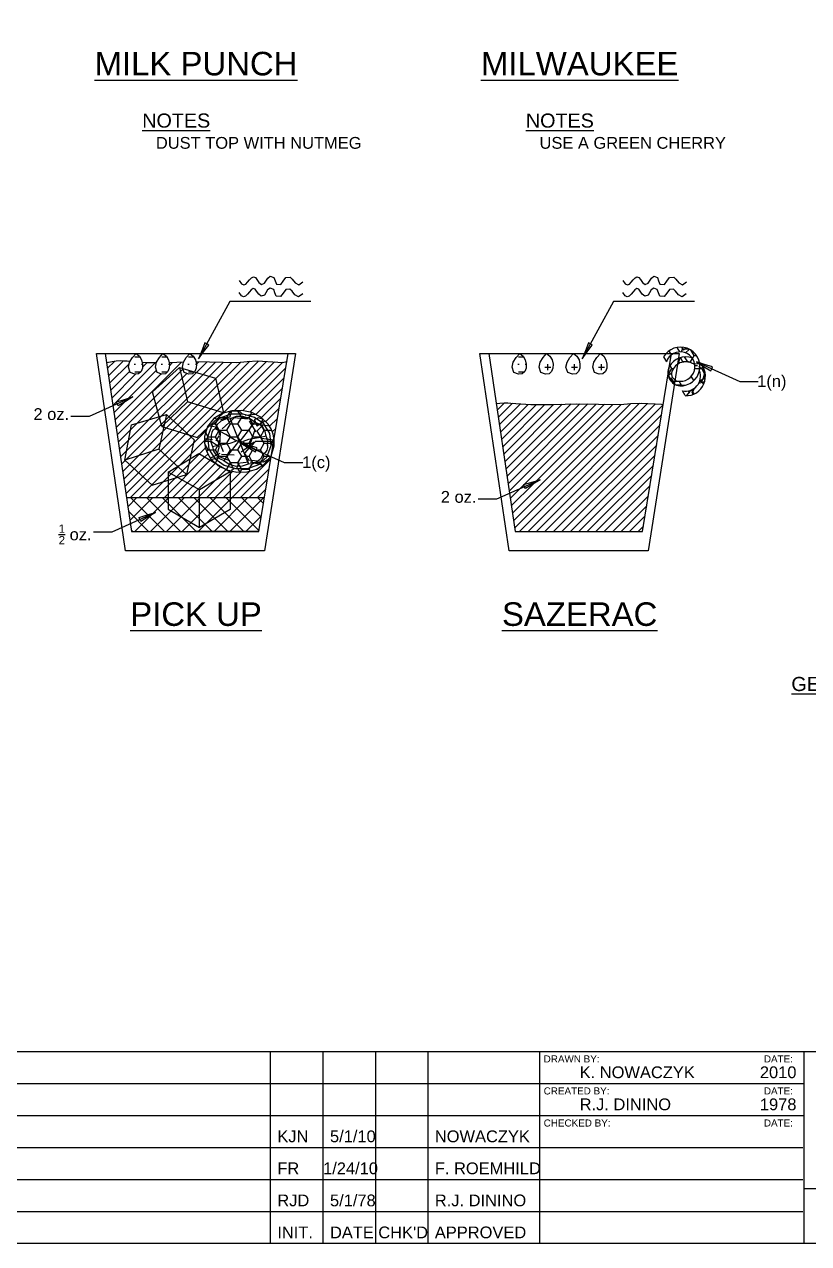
# Model space of a CAD drawing. Header units: metres. Extents: x 0 to 16.5, y 0 to 11.5.
# Drawn here: x 9.84 to 13.17, y 0.01 to 5.19 of the extents above; entities that cross this region are included whole.
import ezdxf

# ---------------------------------------------------------------- set-up
doc = ezdxf.new("R2010")
doc.units = ezdxf.units.M
for name, color, linetype in [('absinthe', 101, 'Continuous'), ('bourbon - whiskey', 35, 'Continuous'), ('fernet', 6, 'Continuous'), ('lemon juice', 51, 'Continuous'), ('peychaud', 10, 'Continuous')]:
    doc.layers.add(name, color=color, linetype=linetype)
doc.styles.get("Standard").update_dxf_attribs({"font": 'arial.ttf'})

# ---------------------------------------------------------------- blocks, each defined once
blk = doc.blocks.new('A$C289B61D0')
for points in [[(0.18923, 0.79742), (0.199, 0.78245), (0.20806, 0.77823), (0.21658, 0.78174), (0.22477, 0.78999), (0.23274, 0.80003), (0.24072, 0.80877), (0.24886, 0.81332), (0.25737, 0.81061), (0.26345, 0.80209), (0.27202, 0.78918), (0.28315, 0.78077), (0.29693, 0.78549), (0.30251, 0.79499), (0.31, 0.80774), (0.32069, 0.81538), (0.33577, 0.80963), (0.34093, 0.79607), (0.34662, 0.78159), (0.36518, 0.77985), (0.37613, 0.79385), (0.38688, 0.80931), (0.40488, 0.81175), (0.41368, 0.80263), (0.42622, 0.78685), (0.44156, 0.77854), (0.45887, 0.792)], [(0.45838, 0.74121), (0.44108, 0.72782), (0.42572, 0.73606), (0.41313, 0.75191), (0.40434, 0.76102), (0.38633, 0.75857), (0.37565, 0.74311), (0.36469, 0.72911), (0.34613, 0.7308), (0.34038, 0.74528), (0.33523, 0.75891), (0.32015, 0.76466), (0.30945, 0.757), (0.30197, 0.74425), (0.29644, 0.73477), (0.28266, 0.73004), (0.27154, 0.73845), (0.26291, 0.75131), (0.25683, 0.75982), (0.24831, 0.76254), (0.24023, 0.75803), (0.23226, 0.74925), (0.22423, 0.73927), (0.21609, 0.73102), (0.20751, 0.72749), (0.19845, 0.73173), (0.18874, 0.7467)], [(0.493, 0.70731), (0.14973, 0.70731), (0.0167, 0.46474)]]:
    blk.add_lwpolyline(points)
blk.add_lwpolyline([(0.04297, 0.53202), (0.02983, 0.49838), (0.0167, 0.46474), (0.03797, 0.49393), (0.0593, 0.52306), (0.05116, 0.52757), (0.04297, 0.53202)], close=True)
blk = doc.blocks.new('A$C3C0D392B')
blk.add_lwpolyline([(0, 0), (-0.18425, -0.0829), (-0.26258, -0.0829)])
blk.add_lwpolyline([(-0.06532, -0.02941), (-0.06912, -0.02084), (-0.03455, -0.01042), (0, 0), (-0.0307, -0.01893), (-0.06147, -0.03788), (-0.06532, -0.02941)], close=True)
blk = doc.blocks.new('A$C7E895C52')
for points in [[(0.2355, 0.00405), (0.2355, 0.00405), (0.2298, 0.04335), (0.216975, 0.07995), (0.198375, 0.112725), (0.1752, 0.140625), (0.121875, 0.178575), (0.059175, 0.1995), (-0.007725, 0.204), (-0.073875, 0.1926), (-0.133875, 0.165825), (-0.18285, 0.124275), (-0.215325, 0.068325), (-0.22635, -0.00135), (-0.22635, -0.00135)], [(0.2151, 0.000975), (0.19605, 0.08055), (0.1479, 0.137175), (0.080475, 0.170925), (0.003375, 0.18195), (-0.073575, 0.170175), (-0.140625, 0.13575), (-0.188175, 0.078675), (-0.20625, -0.0009)], [(0.08655, 0.13995), (0.048525, 0.159075), (0.00465, 0.165375), (-0.03885, 0.158775), (-0.07605, 0.139275)], [(-0.07605, 0.139275), (-0.106575, 0.1317), (-0.1344, 0.11385), (-0.1551, 0.0885), (-0.164475, 0.05865)], [(-0.07605, 0.139275), (-0.0375, 0.071625), (0.001125, 0.00375)], [(0.00915, 0.0027), (0.048, 0.07125), (0.08655, 0.13995)], [(0.1734, 0.06015), (0.1629, 0.08925), (0.1428, 0.114), (0.11625, 0.131925), (0.08655, 0.13995)], [(-0.22635, -0.00135), (-0.22635, -0.00135), (-0.22065, -0.04065), (-0.207825, -0.07725), (-0.189225, -0.110025), (-0.16605, -0.137925), (-0.112725, -0.175875), (-0.050025, -0.1968), (0.016875, -0.2013), (0.083025, -0.1899), (0.143025, -0.163125), (0.192, -0.121575), (0.224475, -0.065625), (0.2355, 0.00405), (0.2355, 0.00405)], [(-0.20595, 0.001725), (-0.1869, -0.07785), (-0.13875, -0.134475), (-0.071325, -0.168225), (0.005775, -0.17925), (0.082725, -0.167475), (0.149775, -0.13305), (0.197325, -0.075975), (0.2154, 0.0036)], [(-0.164475, 0.05865), (-0.177, 0.0477), (-0.18345, 0.0324), (-0.185025, 0.015225), (-0.1827, -0.001575)], [(-0.1824, 0.00105), (-0.18, -0.0306), (-0.16425, -0.05745)], [(-0.02025, 0.003375), (-0.090825, 0.033375), (-0.164475, 0.05865)], [(-0.16425, -0.05745), (-0.12855, -0.0429), (-0.090225, -0.031125), (-0.052725, -0.01845), (-0.019575, -0.000975), (-0.0177, 0.002775)], [(0, 0), (-0.03885, -0.06855), (-0.0774, -0.13725)], [(-0.02025, 0.003375), (0.001125, 0.00375)], [(0, 0), (-0.0177, 0.002775)], [(0, 0), (0.008025, -0.00105)], [(0.00915, 0.0027), (0.001125, 0.00375)], [(0.00915, 0.0027), (0.02685, -0.000075)], [(0.1734, 0.06015), (0.1377, 0.0456), (0.099375, 0.033825), (0.061875, 0.02115), (0.028725, 0.003675), (0.02685, -0.000075)], [(0.19155, 0.00165), (0.18915, 0.0333), (0.1734, 0.06015)], [(0.173625, -0.05595), (0.18615, -0.045), (0.1926, -0.0297), (0.194175, -0.012525), (0.19185, 0.004275)], [(-0.16425, -0.05745), (-0.15375, -0.08655), (-0.13365, -0.1113), (-0.1071, -0.129225), (-0.0774, -0.13725)], [(0.0294, -0.000675), (0.008025, -0.00105)], [(0.0852, -0.136575), (0.04665, -0.068925), (0.008025, -0.00105)], [(0.0294, -0.000675), (0.099975, -0.030675), (0.173625, -0.05595)], [(0.0852, -0.136575), (0.115725, -0.129), (0.14355, -0.11115), (0.16425, -0.0858), (0.173625, -0.05595)], [(-0.0774, -0.13725), (-0.039375, -0.156375), (0.0045, -0.162675), (0.048, -0.156075), (0.0852, -0.136575)]]:
    blk.add_lwpolyline(points)

msp = doc.modelspace()

# ---------------------------------------------------------------- hatches: boundary and pattern name
at = {"layer": 'absinthe'}
h = msp.add_hatch(dxfattribs=at)
h.set_pattern_fill('MUDST', color=256, scale=0.005, style=0)
h.set_pattern_definition([(0, (4.91203, -5.145167), (0.0635, 0.03175), [0.03175, -0.03175, 0, -0.03175, 0, -0.03175])])
h.paths.add_polyline_path([(10.2875, 3.754), (10.2831, 3.7321), (10.2906, 3.7098), (10.3105, 3.7027), (10.3257, 3.7051), (10.3361, 3.7147), (10.3418, 3.7291), (10.3425, 3.7461), (10.3384, 3.7636), (10.3292, 3.7791), (10.315, 3.7904), (10.2996, 3.774)])
h = msp.add_hatch(dxfattribs=at)
h.set_pattern_fill('MUDST', color=256, scale=0.005, style=0)
h.set_pattern_definition([(0, (5.02613, -5.145167), (0.0635, 0.03175), [0.03175, -0.03175, 0, -0.03175, 0, -0.03175])])
h.paths.add_polyline_path([(10.4016, 3.754), (10.3972, 3.7321), (10.4047, 3.7098), (10.4246, 3.7027), (10.4398, 3.7051), (10.4502, 3.7147), (10.4559, 3.7291), (10.4566, 3.7461), (10.4525, 3.7636), (10.4433, 3.7791), (10.4291, 3.7904), (10.4137, 3.774)])
h = msp.add_hatch(dxfattribs=at)
h.set_pattern_fill('MUDST', color=256, scale=0.005, style=0)
h.set_pattern_definition([(0, (5.14023, -5.145167), (0.0635, 0.03175), [0.03175, -0.03175, 0, -0.03175, 0, -0.03175])])
h.paths.add_polyline_path([(10.5157, 3.754), (10.5113, 3.7321), (10.5188, 3.7098), (10.5387, 3.7027), (10.5539, 3.7051), (10.5643, 3.7147), (10.57, 3.7291), (10.5707, 3.7461), (10.5666, 3.7636), (10.5574, 3.7791), (10.5432, 3.7904), (10.5278, 3.774)])
h = msp.add_hatch(dxfattribs=at)
h.set_pattern_fill('MUDST', color=256, scale=0.005, style=0)
h.set_pattern_definition([(0, (6.540936, -5.145167), (0.0635, 0.03175), [0.03175, -0.03175, 0, -0.03175, 0, -0.03175])])
h.paths.add_polyline_path([(11.9164, 3.754), (11.912, 3.7321), (11.9195, 3.7098), (11.9394, 3.7027), (11.9546, 3.7051), (11.965, 3.7147), (11.9707, 3.7291), (11.9714, 3.7461), (11.9673, 3.7636), (11.9581, 3.7791), (11.9439, 3.7904), (11.9285, 3.774)])
at = {"layer": 'bourbon - whiskey'}
h = msp.add_hatch(dxfattribs=at)
h.set_pattern_fill('ANSI31', color=256, scale=0.008, style=0)
h.paths.add_polyline_path([(10.7862, 3.7573), (10.7423, 3.7526), (10.5683, 3.7562), (10.5707, 3.7461), (10.57, 3.7291), (10.5643, 3.7147), (10.5622, 3.7128), (10.6518, 3.6854), (10.6865, 3.538), (10.7209, 3.5478), (10.7644, 3.5489), (10.8068, 3.5398), (10.845, 3.5205), (10.8756, 3.4913), (10.8879, 3.4712), (10.8967, 3.4485), (10.9008, 3.4279), (10.9545, 3.7567), (10.9364, 3.7532), (10.9173, 3.754), (10.83, 3.7589)])
h.paths.add_polyline_path([(10.5622, 3.7128), (10.5539, 3.7051), (10.5387, 3.7027), (10.5188, 3.7098), (10.5127, 3.7279), (10.4992, 3.732), (10.5337, 3.5855), (10.6863, 3.5388), (10.6518, 3.6854)])
h.paths.add_polyline_path([(10.4992, 3.732), (10.3848, 3.6282), (10.4125, 3.5224), (10.4437, 3.5318), (10.461, 3.516), (10.5337, 3.5855)])
h.paths.add_polyline_path([(10.6165, 3.4742), (10.6187, 3.4813), (10.6447, 3.5141), (10.68, 3.5362), (10.6849, 3.5376), (10.6863, 3.5388), (10.5337, 3.5855), (10.461, 3.516), (10.5383, 3.4452), (10.5736, 3.4344)])
h.paths.add_polyline_path([(10.2958, 3.4873), (10.2671, 3.3371), (10.4117, 3.3847), (10.432, 3.4777), (10.4236, 3.4803), (10.4125, 3.5224)], flags=17)
h.paths.add_polyline_path([(10.4125, 3.5224), (10.4236, 3.4803), (10.4348, 3.491), (10.4437, 3.5318)], flags=17)
h.paths.add_polyline_path([(10.461, 3.516), (10.4437, 3.5318), (10.4348, 3.491)], flags=17)
h.paths.add_polyline_path([(10.5383, 3.4452), (10.461, 3.516), (10.4348, 3.491), (10.432, 3.4777)])
h.paths.add_polyline_path([(10.432, 3.4777), (10.4117, 3.3847), (10.4917, 3.3114), (10.544, 3.3437), (10.5614, 3.424), (10.5383, 3.4452)])
h.paths.add_polyline_path([(10.4511, 3.2864), (10.4917, 3.3114), (10.4117, 3.3847), (10.2671, 3.3371), (10.3828, 3.2312), (10.4511, 3.2525)], flags=17)
h.paths.add_polyline_path([(10.4511, 3.2864), (10.4899, 3.2646), (10.5294, 3.2769), (10.4917, 3.3114)])
h.paths.add_polyline_path([(10.4917, 3.3114), (10.5294, 3.2769), (10.544, 3.3437)], flags=17)
h.paths.add_polyline_path([(10.4899, 3.2646), (10.4511, 3.2864), (10.4511, 3.2525)], flags=16)
h.paths.add_polyline_path([(10.4899, 3.2646), (10.4511, 3.2525), (10.4511, 3.1792), (10.5839, 3.1792), (10.5839, 3.2119)])
h.paths.add_polyline_path([(10.4899, 3.2646), (10.5839, 3.2119), (10.714, 3.2877), (10.6998, 3.2961), (10.6617, 3.3153), (10.652, 3.3246), (10.5812, 3.3667), (10.544, 3.3437), (10.5294, 3.2769)])
h.paths.add_polyline_path([(10.5839, 3.2119), (10.5839, 3.1792), (10.714, 3.1792), (10.714, 3.2877)])
h.paths.add_polyline_path([(10.714, 3.1792), (10.8601, 3.1792), (10.8896, 3.3598), (10.888, 3.3545), (10.862, 3.3217), (10.8267, 3.2997), (10.7858, 3.2881), (10.7424, 3.287), (10.6999, 3.2961), (10.714, 3.2877)])
h.paths.add_polyline_path([(10.4511, 3.1792), (10.4511, 3.2525), (10.3828, 3.2312), (10.2671, 3.3371), (10.2958, 3.4873), (10.4125, 3.5224), (10.3848, 3.6282), (10.4992, 3.732), (10.5127, 3.7279), (10.5113, 3.7321), (10.5158, 3.7548), (10.4596, 3.7524), (10.4551, 3.7524), (10.4566, 3.7461), (10.4559, 3.7291), (10.4502, 3.7147), (10.4398, 3.7051), (10.4246, 3.7027), (10.4047, 3.7098), (10.3972, 3.7321), (10.4013, 3.7525), (10.362, 3.7526), (10.3405, 3.7542), (10.3425, 3.7461), (10.3416, 3.7291), (10.3359, 3.7147), (10.3255, 3.7051), (10.3102, 3.7027), (10.2904, 3.7098), (10.283, 3.7321), (10.2875, 3.754), (10.29, 3.7582), (10.2774, 3.7592), (10.264, 3.76), (10.2503, 3.7608), (10.2301, 3.7592), (10.1888, 3.7526), (10.2738, 3.1792)])
h = msp.add_hatch(dxfattribs=at)
h.set_pattern_fill('ANSI31', color=256, scale=0.008, style=0)
h.paths.add_polyline_path([(12.1854, 3.5776), (12.0886, 3.5735), (11.9909, 3.5736), (11.9063, 3.5802), (11.8929, 3.581), (11.8792, 3.5818), (11.859, 3.5802), (11.8436, 3.5778), (11.9001, 3.1962), (11.9647, 3.2252), (11.9609, 3.2337), (11.9955, 3.2442), (12.03, 3.2546), (11.9993, 3.2357), (11.9685, 3.2167), (11.9647, 3.2252), (11.9001, 3.1962), (11.9241, 3.0349), (12.4654, 3.0349), (12.5537, 3.5748), (12.5462, 3.5751), (12.4589, 3.5799), (12.4152, 3.5784), (12.3712, 3.5736)])
h = msp.add_hatch(dxfattribs=at)
h.set_pattern_fill('ANSI31', color=256, scale=0.008, style=0)
h.paths.add_polyline_path([(10.544, 3.3437), (10.5812, 3.3667), (10.652, 3.3246), (10.6311, 3.3446), (10.6188, 3.3646), (10.61, 3.3874), (10.6052, 3.412), (10.6052, 3.4377), (10.6165, 3.4742), (10.5736, 3.4344), (10.5383, 3.4452), (10.5614, 3.424)])
at = {"layer": 'fernet'}
h = msp.add_hatch(dxfattribs=at)
h.set_pattern_fill('NET', color=256, scale=0.015, angle=45, style=0)
h.paths.add_polyline_path([(10.8365, 3.0349), (10.8601, 3.1792), (10.714, 3.1792), (10.714, 3.1281), (10.5839, 3.0523), (10.4511, 3.1295), (10.4511, 3.1792), (10.2738, 3.1792), (10.2951, 3.0349)])
h.paths.add_polyline_path([(10.5839, 3.0523), (10.714, 3.1281), (10.714, 3.1792), (10.5839, 3.1792)], flags=17)
h.paths.add_polyline_path([(10.5839, 3.1792), (10.4511, 3.1792), (10.4511, 3.1295), (10.5839, 3.0523)], flags=17)
at = {"layer": 'lemon juice'}
h = msp.add_hatch(dxfattribs=at)
h.set_pattern_fill('HONEY', color=256, scale=0.01, style=0)
h.set_pattern_definition([(0, (8.160186, -7.298355), (0.047625, 0.0274963), [0.03175, -0.0635]), (120, (8.160186, -7.298355), (-0.047624994, 0.02749631), [0.03175, -0.0635]), (60, (8.160186, -7.298355), (6e-09, 0.05499261), [-0.0635, 0.03175])])
h.paths.add_polyline_path([(12.5647, 3.7901), (12.594, 3.7901), (12.5963, 3.7901, -1.440995), (12.6115, 3.6744, -0.408592), (12.5897, 3.7134, -0.51898), (12.6874, 3.7423, 0.131666), (12.6755, 3.7723, 0.30241), (12.5875, 3.748), (12.5822, 3.7412, 0.024062), (12.578, 3.7345, 0.512754), (12.6233, 3.6533, 1.582324)])
h.paths.add_polyline_path([(12.592, 3.7875), (12.594, 3.7901), (12.5647, 3.7901, 0.052304), (12.5547, 3.7761), (12.5663, 3.7554), (12.567, 3.7563, -0.164857)])
h.paths.add_polyline_path([(12.707, 3.7533, -0.113106), (12.7066, 3.7165, -0.604766), (12.6347, 3.6328), (12.6465, 3.6117, 0.688562)])
h = msp.add_hatch(dxfattribs=at)
h.set_pattern_fill('GRAVEL', color=256, scale=0.01, style=0)
h.set_pattern_definition([(228.0128, (8.343066, -7.044355), (-2.032001727, -2.28600281), [0.034172, -3.38305]), (184.9697, (8.320206, -7.069755), (3.048004931, 0.253998208), [0.0586405, -5.8054]), (132.5104, (8.261786, -7.074835), (2.539998152, -2.79400273), [0.041348, -4.09347]), (267.2737, (8.162726, -7.138335), (0.253998897, 5.079998365), [0.0534005, -5.28664]), (292.8337, (8.160186, -7.191675), (-1.270003606, 3.048001733), [0.0523634, -5.18398]), (357.2737, (8.180506, -7.239935), (-5.079998365, 0.253998897), [0.0534005, -5.28664]), (37.6942, (8.233846, -7.242475), (-3.302002086, -2.539997736), [0.0706194, -6.99131]), (72.2553, (8.289726, -7.199295), (1.7780035565, 5.5880016206), [0.066672, -6.60053]), (121.4296, (8.310046, -7.135795), (-2.032000524, 3.301996116), [0.0535813, -5.30455]), (175.2364, (8.282106, -7.090075), (2.793997805, -0.253997616), [0.0611713, -2.99739]), (222.3974, (8.2211464, -7.084995), (-3.048000092, -2.793996365), [0.0791078, -7.83168]), (138.8141, (8.414186, -7.140875), (-1.777998867, 1.523997656), [0.0270005, -2.67306]), (171.4692, (8.393866, -7.123095), (3.30199496, -0.50800128), [0.0513682, -5.08546]), (225, (8.34307, -7.11547), (-5e-17, -0.2539998), [0.035921, -0.323289]), (203.1986, (8.325286, -7.084995), (1.27000428, 0.50800223), [0.019344, -1.91506]), (291.8014, (8.307506, -7.092615), (-0.25400018, 0.7620005), [0.0273566, -1.34048]), (30.9638, (8.317666, -7.118015), (0.7619992, 0.5080004), [0.044432, -1.43663]), (161.5651, (8.35577, -7.095155), (0.50800023, -0.2539996), [0.0321287, -0.77109]), (16.3895, (8.160186, -7.092615), (2.540001401, 0.761998415), [0.0450088, -4.45588]), (70.3462, (8.203366, -7.079915), (-1.01599717, -2.79399605), [0.03776, -3.73822]), (293.1986, (8.355766, -7.044355), (-0.50800223, 1.27000428), [0.038688, -1.89572]), (343.6105, (8.371006, -7.079915), (-2.540001401, 0.761998415), [0.0450088, -4.45588]), (339.444, (8.160186, -7.250095), (-1.27000158, 0.50799938), [0.0434035, -2.12677]), (294.7751, (8.200826, -7.265335), (-1.26999704, 2.793998703), [0.036367, -3.60036]), (66.8014, (8.358306, -7.298355), (0.50800223, 1.27000428), [0.038688, -1.89572]), (17.354, (8.373546, -7.262795), (-3.302000178, -1.015998468), [0.0425783, -4.21524]), (69.444, (8.233846, -7.298355), (-0.50799938, -1.27000158), [0.021702, -2.14848]), (101.3099, (8.343066, -7.298355), (-0.25399875, 1.01599675), [0.0129515, -1.2822]), (165.9638, (8.340526, -7.285655), (0.76200054, -0.25399956), [0.0523634, -0.994905]), (186.009, (8.289726, -7.272955), (2.539996254, 0.253999407), [0.0485267, -4.80414]), (303.6901, (8.317666, -7.140875), (-0.2540001, 0.5079995), [0.0366324, -0.879178]), (353.1572, (8.337986, -7.171355), (4.318001786, -0.508002275), [0.0639557, -6.3316]), (60.9454, (8.401486, -7.178975), (-1.015997637, -1.77799576), [0.026151, -2.58894]), (90, (8.41419, -7.15611), (-0.254, 0.254), [0.01524, -0.23876]), (120.2564, (8.284646, -7.265335), (1.015997847, -1.777999103), [0.0352867, -3.49339]), (48.0128, (8.266866, -7.234855), (2.032001727, 2.28600281), [0.0683443, -3.34888]), (0, (8.31259, -7.18405), (0.254, 0.254), [0.06604, -0.18796]), (325.3048, (8.378626, -7.184055), (-2.5399956, 1.77800017), [0.040161, -3.97593]), (254.0546, (8.411646, -7.206915), (-0.25400065, -1.01600242), [0.036983, -1.81217]), (207.646, (8.401486, -7.242475), (-4.825998305, -2.540001597), [0.0602145, -5.96125]), (175.4261, (8.348146, -7.270415), (-3.3020007605, 0.253998771), [0.063703, -6.30658]), (175.4261, (8.348146, -7.270415), (-3.3020007605, 0.253998771), [0.063703, -6.30658])])
h.paths.add_polyline_path([(12.5647, 3.7901), (12.594, 3.7901), (12.5963, 3.7901, -1.440995), (12.6115, 3.6744, -0.408592), (12.5897, 3.7134, -0.51898), (12.6874, 3.7423, 0.131666), (12.6755, 3.7723, 0.30241), (12.5875, 3.748), (12.5822, 3.7412, 0.024062), (12.578, 3.7345, 0.512754), (12.6233, 3.6533, 1.582324)])
h.paths.add_polyline_path([(12.592, 3.7875), (12.594, 3.7901), (12.5647, 3.7901, 0.052304), (12.5547, 3.7761), (12.5663, 3.7554), (12.567, 3.7563, -0.164857)])
h.paths.add_polyline_path([(12.707, 3.7533, -0.113106), (12.7066, 3.7165, -0.604766), (12.6347, 3.6328), (12.6465, 3.6117, 0.688562)])
h = msp.add_hatch(dxfattribs=at)
h.set_pattern_fill('GRAVEL', color=256, scale=0.01, style=0)
h.set_pattern_definition([(228.0128, (8.343066, -7.044355), (-2.032001727, -2.28600281), [0.034172, -3.38305]), (184.9697, (8.320206, -7.069755), (3.048004931, 0.253998208), [0.0586405, -5.8054]), (132.5104, (8.261786, -7.074835), (2.539998152, -2.79400273), [0.041348, -4.09347]), (267.2737, (8.162726, -7.138335), (0.253998897, 5.079998365), [0.0534005, -5.28664]), (292.8337, (8.160186, -7.191675), (-1.270003606, 3.048001733), [0.0523634, -5.18398]), (357.2737, (8.180506, -7.239935), (-5.079998365, 0.253998897), [0.0534005, -5.28664]), (37.6942, (8.233846, -7.242475), (-3.302002086, -2.539997736), [0.0706194, -6.99131]), (72.2553, (8.289726, -7.199295), (1.7780035565, 5.5880016206), [0.066672, -6.60053]), (121.4296, (8.310046, -7.135795), (-2.032000524, 3.301996116), [0.0535813, -5.30455]), (175.2364, (8.282106, -7.090075), (2.793997805, -0.253997616), [0.0611713, -2.99739]), (222.3974, (8.2211464, -7.084995), (-3.048000092, -2.793996365), [0.0791078, -7.83168]), (138.8141, (8.414186, -7.140875), (-1.777998867, 1.523997656), [0.0270005, -2.67306]), (171.4692, (8.393866, -7.123095), (3.30199496, -0.50800128), [0.0513682, -5.08546]), (225, (8.34307, -7.11547), (-5e-17, -0.2539998), [0.035921, -0.323289]), (203.1986, (8.325286, -7.084995), (1.27000428, 0.50800223), [0.019344, -1.91506]), (291.8014, (8.307506, -7.092615), (-0.25400018, 0.7620005), [0.0273566, -1.34048]), (30.9638, (8.317666, -7.118015), (0.7619992, 0.5080004), [0.044432, -1.43663]), (161.5651, (8.35577, -7.095155), (0.50800023, -0.2539996), [0.0321287, -0.77109]), (16.3895, (8.160186, -7.092615), (2.540001401, 0.761998415), [0.0450088, -4.45588]), (70.3462, (8.203366, -7.079915), (-1.01599717, -2.79399605), [0.03776, -3.73822]), (293.1986, (8.355766, -7.044355), (-0.50800223, 1.27000428), [0.038688, -1.89572]), (343.6105, (8.371006, -7.079915), (-2.540001401, 0.761998415), [0.0450088, -4.45588]), (339.444, (8.160186, -7.250095), (-1.27000158, 0.50799938), [0.0434035, -2.12677]), (294.7751, (8.200826, -7.265335), (-1.26999704, 2.793998703), [0.036367, -3.60036]), (66.8014, (8.358306, -7.298355), (0.50800223, 1.27000428), [0.038688, -1.89572]), (17.354, (8.373546, -7.262795), (-3.302000178, -1.015998468), [0.0425783, -4.21524]), (69.444, (8.233846, -7.298355), (-0.50799938, -1.27000158), [0.021702, -2.14848]), (101.3099, (8.343066, -7.298355), (-0.25399875, 1.01599675), [0.0129515, -1.2822]), (165.9638, (8.340526, -7.285655), (0.76200054, -0.25399956), [0.0523634, -0.994905]), (186.009, (8.289726, -7.272955), (2.539996254, 0.253999407), [0.0485267, -4.80414]), (303.6901, (8.317666, -7.140875), (-0.2540001, 0.5079995), [0.0366324, -0.879178]), (353.1572, (8.337986, -7.171355), (4.318001786, -0.508002275), [0.0639557, -6.3316]), (60.9454, (8.401486, -7.178975), (-1.015997637, -1.77799576), [0.026151, -2.58894]), (90, (8.41419, -7.15611), (-0.254, 0.254), [0.01524, -0.23876]), (120.2564, (8.284646, -7.265335), (1.015997847, -1.777999103), [0.0352867, -3.49339]), (48.0128, (8.266866, -7.234855), (2.032001727, 2.28600281), [0.0683443, -3.34888]), (0, (8.31259, -7.18405), (0.254, 0.254), [0.06604, -0.18796]), (325.3048, (8.378626, -7.184055), (-2.5399956, 1.77800017), [0.040161, -3.97593]), (254.0546, (8.411646, -7.206915), (-0.25400065, -1.01600242), [0.036983, -1.81217]), (207.646, (8.401486, -7.242475), (-4.825998305, -2.540001597), [0.0602145, -5.96125]), (175.4261, (8.348146, -7.270415), (-3.3020007605, 0.253998771), [0.063703, -6.30658]), (175.4261, (8.348146, -7.270415), (-3.3020007605, 0.253998771), [0.063703, -6.30658])])
h.paths.add_polyline_path([(12.5647, 3.7901), (12.594, 3.7901), (12.5963, 3.7901, -1.440995), (12.6115, 3.6744, -0.408592), (12.5897, 3.7134, -0.51898), (12.6874, 3.7423, 0.131666), (12.6755, 3.7723, 0.30241), (12.5875, 3.748), (12.5822, 3.7412, 0.024062), (12.578, 3.7345, 0.512754), (12.6233, 3.6533, 1.582324)])
h.paths.add_polyline_path([(12.592, 3.7875), (12.594, 3.7901), (12.5647, 3.7901, 0.052304), (12.5547, 3.7761), (12.5663, 3.7554), (12.567, 3.7563, -0.164857)])
h.paths.add_polyline_path([(12.707, 3.7533, -0.113106), (12.7066, 3.7165, -0.604766), (12.6347, 3.6328), (12.6465, 3.6117, 0.688562)])
h = msp.add_hatch(dxfattribs=at)
h.set_pattern_fill('GRAVEL', color=256, scale=0.01, style=0)
h.set_pattern_definition([(228.0128, (0.18288, 0.254), (-2.032001727, -2.28600281), [0.034172, -3.38305]), (184.9697, (0.16002, 0.2286), (3.048004931, 0.253998208), [0.0586405, -5.8054]), (132.5104, (0.1016, 0.22352), (2.539998152, -2.79400273), [0.041348, -4.09347]), (267.2737, (0.00254, 0.16002), (0.253998897, 5.079998365), [0.0534005, -5.28664]), (292.8337, (0, 0.10668), (-1.270003606, 3.048001733), [0.0523634, -5.18398]), (357.2737, (0.02032, 0.05842), (-5.079998365, 0.253998897), [0.0534005, -5.28664]), (37.6942, (0.07366, 0.05588), (-3.302002086, -2.539997736), [0.0706194, -6.99131]), (72.2553, (0.12954, 0.09906), (1.7780035565, 5.588001621), [0.066672, -6.60053]), (121.4296, (0.14986, 0.16256), (-2.032000524, 3.301996116), [0.0535813, -5.30455]), (175.2364, (0.12192, 0.20828), (2.793997805, -0.253997616), [0.0611713, -2.99739]), (222.3974, (0.06096, 0.21336), (-3.048000092, -2.793996365), [0.0791078, -7.83168]), (138.8141, (0.254, 0.15748), (-1.777998867, 1.523997656), [0.0270005, -2.67306]), (171.4692, (0.23368, 0.17526), (3.30199496, -0.50800128), [0.0513682, -5.08546]), (225, (0.18288, 0.18288), (-5e-17, -0.2539998), [0.035921, -0.323289]), (203.1986, (0.1651, 0.21336), (1.27000428, 0.50800223), [0.019344, -1.91506]), (291.8014, (0.14732, 0.20574), (-0.25400018, 0.7620005), [0.0273566, -1.34048]), (30.9638, (0.15748, 0.18034), (0.7619992, 0.5080004), [0.044432, -1.43663]), (161.5651, (0.19558, 0.2032), (0.50800023, -0.2539996), [0.0321287, -0.77109]), (16.3895, (0, 0.20574), (2.540001401, 0.761998415), [0.045009, -4.45588]), (70.3462, (0.04318, 0.21844), (-1.01599717, -2.79399605), [0.03776, -3.73822]), (293.1986, (0.19558, 0.254), (-0.50800223, 1.27000428), [0.038688, -1.89572]), (343.6105, (0.21082, 0.21844), (-2.540001401, 0.761998415), [0.045009, -4.45588]), (339.444, (0, 0.04826), (-1.27000158, 0.50799938), [0.0434035, -2.12677]), (294.7751, (0.04064, 0.03302), (-1.26999704, 2.793998703), [0.036367, -3.60036]), (66.8014, (0.19812, 0), (0.50800223, 1.27000428), [0.038688, -1.89572]), (17.354, (0.21336, 0.03556), (-3.302000178, -1.015998468), [0.0425783, -4.21524]), (69.444, (0.07366, 0), (-0.50799938, -1.27000158), [0.021702, -2.14848]), (101.3099, (0.18288, 0), (-0.25399875, 1.01599675), [0.0129515, -1.2822]), (165.9638, (0.18034, 0.0127), (0.76200054, -0.25399956), [0.0523634, -0.994905]), (186.009, (0.12954, 0.0254), (2.539996254, 0.253999407), [0.0485267, -4.80414]), (303.6901, (0.15748, 0.15748), (-0.2540001, 0.5079995), [0.0366324, -0.879178]), (353.1572, (0.1778, 0.127), (4.318001786, -0.508002275), [0.0639557, -6.3316]), (60.9454, (0.2413, 0.11938), (-1.015997637, -1.77799576), [0.026151, -2.58894]), (90, (0.254, 0.14224), (-0.254, 0.254), [0.01524, -0.23876]), (120.2564, (0.12446, 0.03302), (1.015997847, -1.777999103), [0.0352867, -3.49339]), (48.0128, (0.10668, 0.0635), (2.032001727, 2.28600281), [0.0683443, -3.34888]), (0, (0.1524, 0.1143), (0.254, 0.254), [0.06604, -0.18796]), (325.3048, (0.21844, 0.1143), (-2.5399956, 1.77800017), [0.040161, -3.97593]), (254.0546, (0.25146, 0.09144), (-0.25400065, -1.01600242), [0.036983, -1.81217]), (207.646, (0.2413, 0.05588), (-4.825998305, -2.540001597), [0.0602145, -5.96125]), (175.4261, (0.18796, 0.02794), (-3.3020007605, 0.253998771), [0.063703, -6.30658]), (175.4261, (0.18796, 0.02794), (-3.3020007605, 0.253998771), [0.063703, -6.30658])])
h.paths.add_polyline_path([(10.8068, 3.5398), (10.7644, 3.5489), (10.7209, 3.5478), (10.6849, 3.5376), (10.6165, 3.4742), (10.6052, 3.4377), (10.6052, 3.412), (10.61, 3.3874), (10.6188, 3.3646), (10.6311, 3.3446), (10.652, 3.3246), (10.6998, 3.2961), (10.6999, 3.2961), (10.7424, 3.287), (10.7858, 3.2881), (10.8267, 3.2997), (10.862, 3.3217), (10.887, 3.3532), (10.8731, 3.3595), (10.8696, 3.3504), (10.8339, 3.3183), (10.7877, 3.3025), (10.7373, 3.3021), (10.6889, 3.3164), (10.6489, 3.3443), (10.6233, 3.385), (10.6186, 3.4374), (10.6371, 3.4854), (10.6729, 3.5176), (10.719, 3.5334), (10.7694, 3.5337), (10.8178, 3.5195), (10.8578, 3.4916), (10.8834, 3.4508), (10.8881, 3.3985), (10.8731, 3.3595), (10.887, 3.3532), (10.888, 3.3545), (10.8896, 3.3598), (10.9008, 3.4279), (10.8967, 3.4485), (10.8879, 3.4712), (10.8756, 3.4913), (10.845, 3.5205)])
h.paths.add_polyline_path([(10.6849, 3.5376), (10.68, 3.5362), (10.6447, 3.5141), (10.6187, 3.4813), (10.6165, 3.4742)], flags=17)
h.paths.add_polyline_path([(10.8178, 3.5195), (10.7694, 3.5337), (10.719, 3.5334), (10.6729, 3.5176), (10.6371, 3.4854), (10.6186, 3.4374), (10.6233, 3.385), (10.6489, 3.3443), (10.6889, 3.3164), (10.7373, 3.3021), (10.7877, 3.3025), (10.8339, 3.3183), (10.8696, 3.3504), (10.8731, 3.3595), (10.8577, 3.3664), (10.8563, 3.3655), (10.8475, 3.3472), (10.8319, 3.3329), (10.8124, 3.3241), (10.7922, 3.3221), (10.7665, 3.313), (10.738, 3.3129), (10.7105, 3.321), (10.6879, 3.3368), (10.6696, 3.3447), (10.6543, 3.3586), (10.6437, 3.3764), (10.6397, 3.396), (10.6639, 3.402), (10.6896, 3.406), (10.7148, 3.4106), (10.7377, 3.4187), (10.7392, 3.4209), (10.7503, 3.4175), (10.7553, 3.4161), (10.7691, 3.4143), (10.7908, 3.4011), (10.7943, 3.4), (10.8289, 3.3896), (10.8253, 3.3814), (10.832, 3.378), (10.8731, 3.3595), (10.8881, 3.3985), (10.8834, 3.4508), (10.8578, 3.4916)], flags=17)
h.paths.add_polyline_path([(10.6943, 3.5118), (10.7146, 3.5138), (10.7402, 3.5228), (10.7687, 3.523), (10.7962, 3.5149), (10.8188, 3.4991), (10.8371, 3.4912), (10.8524, 3.4772), (10.863, 3.4595), (10.867, 3.4399), (10.8428, 3.4339), (10.8171, 3.4299), (10.7919, 3.4253), (10.769, 3.4172), (10.7675, 3.4149), (10.7564, 3.4184), (10.7514, 3.4198), (10.7376, 3.4215), (10.6952, 3.4473), (10.6504, 3.4704), (10.6592, 3.4886), (10.6748, 3.5029)], flags=16)
h.paths.add_polyline_path([(10.7146, 3.5138), (10.6943, 3.5118), (10.6748, 3.5029), (10.6592, 3.4886), (10.6504, 3.4704), (10.6952, 3.4473), (10.7376, 3.4215), (10.7514, 3.4198), (10.7329, 3.4669)], flags=0)
h.paths.add_polyline_path([(10.8188, 3.4991), (10.7962, 3.5149), (10.7687, 3.523), (10.7402, 3.5228), (10.7146, 3.5138), (10.7329, 3.4669), (10.7514, 3.4198), (10.7564, 3.4184), (10.7877, 3.4587)], flags=0)
h.paths.add_polyline_path([(10.863, 3.4595), (10.8524, 3.4772), (10.8371, 3.4912), (10.8188, 3.4991), (10.7877, 3.4587), (10.7564, 3.4184), (10.7675, 3.4149), (10.769, 3.4172), (10.7919, 3.4253), (10.8171, 3.4299), (10.8428, 3.4339), (10.867, 3.4399)], flags=16)
h.paths.add_polyline_path([(10.8563, 3.3655), (10.832, 3.378), (10.8251, 3.3811), (10.8213, 3.3726), (10.7905, 3.3915), (10.7598, 3.4105), (10.7908, 3.4011), (10.7691, 3.4143), (10.7553, 3.4161), (10.7738, 3.369), (10.7922, 3.3221), (10.8124, 3.3241), (10.8319, 3.3329), (10.8475, 3.3472)], flags=16)
h.paths.add_polyline_path([(10.7738, 3.369), (10.7553, 3.4161), (10.7503, 3.4175), (10.719, 3.3772), (10.6879, 3.3368), (10.7105, 3.321), (10.738, 3.3129), (10.7665, 3.313), (10.7922, 3.3221)], flags=16)
h.paths.add_polyline_path([(10.7503, 3.4175), (10.7392, 3.4209), (10.7377, 3.4187), (10.7148, 3.4106), (10.6896, 3.406), (10.6639, 3.402), (10.6397, 3.396), (10.6437, 3.3764), (10.6543, 3.3586), (10.6696, 3.3447), (10.6879, 3.3368), (10.719, 3.3772)], flags=16)
h = msp.add_hatch(dxfattribs=at)
h.set_pattern_fill('HONEY', color=256, scale=0.01, style=0)
h.paths.add_polyline_path([(10.719, 3.5334), (10.7694, 3.5337), (10.8178, 3.5195), (10.8578, 3.4916), (10.8834, 3.4508), (10.8881, 3.3985), (10.8731, 3.3595), (10.887, 3.3532), (10.888, 3.3545), (10.8896, 3.3598), (10.9008, 3.4279), (10.8967, 3.4485), (10.8879, 3.4712), (10.8756, 3.4913), (10.845, 3.5205), (10.8068, 3.5398), (10.7644, 3.5489), (10.7209, 3.5478), (10.6849, 3.5376), (10.6165, 3.4742), (10.6052, 3.4377), (10.6052, 3.412), (10.61, 3.3874), (10.6188, 3.3646), (10.6311, 3.3446), (10.652, 3.3246), (10.6998, 3.2961), (10.6999, 3.2961), (10.7424, 3.287), (10.7858, 3.2881), (10.8267, 3.2997), (10.862, 3.3217), (10.887, 3.3532), (10.8731, 3.3595), (10.8696, 3.3504), (10.8339, 3.3183), (10.7877, 3.3025), (10.7373, 3.3021), (10.6889, 3.3164), (10.6489, 3.3443), (10.6233, 3.385), (10.6186, 3.4374), (10.6371, 3.4854), (10.6729, 3.5176)])
h.paths.add_polyline_path([(10.7694, 3.5337), (10.719, 3.5334), (10.6729, 3.5176), (10.6371, 3.4854), (10.6186, 3.4374), (10.6233, 3.385), (10.6489, 3.3443), (10.6889, 3.3164), (10.7373, 3.3021), (10.7877, 3.3025), (10.8339, 3.3183), (10.8696, 3.3504), (10.8731, 3.3595), (10.8577, 3.3664), (10.8563, 3.3655), (10.8475, 3.3472), (10.8319, 3.3329), (10.8124, 3.3241), (10.7922, 3.3221), (10.7665, 3.313), (10.738, 3.3129), (10.7105, 3.321), (10.6879, 3.3368), (10.6696, 3.3447), (10.6543, 3.3586), (10.6437, 3.3764), (10.6397, 3.396), (10.6639, 3.402), (10.6896, 3.406), (10.7148, 3.4106), (10.7377, 3.4187), (10.7392, 3.4209), (10.7503, 3.4175), (10.7553, 3.4161), (10.7691, 3.4143), (10.7908, 3.4011), (10.7943, 3.4), (10.8289, 3.3896), (10.8253, 3.3814), (10.832, 3.378), (10.8731, 3.3595), (10.8881, 3.3985), (10.8834, 3.4508), (10.8578, 3.4916), (10.8178, 3.5195)], flags=17)
h.paths.add_polyline_path([(10.7402, 3.5228), (10.7687, 3.523), (10.7962, 3.5149), (10.8188, 3.4991), (10.8371, 3.4912), (10.8524, 3.4772), (10.863, 3.4595), (10.867, 3.4399), (10.8428, 3.4339), (10.8171, 3.4299), (10.7919, 3.4253), (10.769, 3.4172), (10.7675, 3.4149), (10.7564, 3.4184), (10.7514, 3.4198), (10.7376, 3.4215), (10.6952, 3.4473), (10.6504, 3.4704), (10.6592, 3.4886), (10.6748, 3.5029), (10.6943, 3.5118), (10.7146, 3.5138)], flags=16)
h.paths.add_polyline_path([(10.7146, 3.5138), (10.6943, 3.5118), (10.6748, 3.5029), (10.6592, 3.4886), (10.6504, 3.4704), (10.6952, 3.4473), (10.7376, 3.4215), (10.7514, 3.4198), (10.7329, 3.4669)], flags=0)
h.paths.add_polyline_path([(10.8188, 3.4991), (10.7962, 3.5149), (10.7687, 3.523), (10.7402, 3.5228), (10.7146, 3.5138), (10.7329, 3.4669), (10.7514, 3.4198), (10.7564, 3.4184), (10.7877, 3.4587)], flags=0)
h.paths.add_polyline_path([(10.863, 3.4595), (10.8524, 3.4772), (10.8371, 3.4912), (10.8188, 3.4991), (10.7877, 3.4587), (10.7564, 3.4184), (10.7675, 3.4149), (10.769, 3.4172), (10.7919, 3.4253), (10.8171, 3.4299), (10.8428, 3.4339), (10.867, 3.4399)], flags=16)
h.paths.add_polyline_path([(10.8563, 3.3655), (10.832, 3.378), (10.8251, 3.3811), (10.8213, 3.3726), (10.7905, 3.3915), (10.7598, 3.4105), (10.7908, 3.4011), (10.7691, 3.4143), (10.7553, 3.4161), (10.7738, 3.369), (10.7922, 3.3221), (10.8124, 3.3241), (10.8319, 3.3329), (10.8475, 3.3472)], flags=16)
h.paths.add_polyline_path([(10.7738, 3.369), (10.7553, 3.4161), (10.7503, 3.4175), (10.719, 3.3772), (10.6879, 3.3368), (10.7105, 3.321), (10.738, 3.3129), (10.7665, 3.313), (10.7922, 3.3221)], flags=16)
h.paths.add_polyline_path([(10.719, 3.3772), (10.7503, 3.4175), (10.7392, 3.4209), (10.7377, 3.4187), (10.7148, 3.4106), (10.6896, 3.406), (10.6639, 3.402), (10.6397, 3.396), (10.6437, 3.3764), (10.6543, 3.3586), (10.6696, 3.3447), (10.6879, 3.3368)], flags=16)
at = {"layer": 'peychaud'}
h = msp.add_hatch(dxfattribs=at)
h.set_pattern_fill('CROSS', color=256, scale=0.008, style=0)
h.set_pattern_definition([(0, (11.44049, -7.341755), (0.0508, 0.0508), [0.0254, -0.0762]), (90, (11.45319, -7.354455), (-0.0508, 0.0508), [0.0254, -0.0762])])
h.paths.add_polyline_path([(12.0852, 3.7396), (12.0855, 3.7461), (12.0854, 3.7467), (12.029, 3.7467), (12.0261, 3.7321), (12.0336, 3.7098), (12.0535, 3.7027), (12.0635, 3.7043), (12.0647, 3.7106), (12.0768, 3.7306)])
h.paths.add_polyline_path([(12.0848, 3.7291), (12.0852, 3.7396), (12.0768, 3.7306), (12.0647, 3.7106), (12.0635, 3.7043), (12.0687, 3.7051), (12.0791, 3.7147)], flags=17)
h.paths.add_polyline_path([(12.0722, 3.7791), (12.058, 3.7904), (12.0426, 3.774), (12.0305, 3.754), (12.029, 3.7467), (12.0854, 3.7467), (12.0814, 3.7636)])
h = msp.add_hatch(dxfattribs=at)
h.set_pattern_fill('CROSS', color=256, scale=0.008, style=0)
h.set_pattern_definition([(0, (11.55459, -7.341755), (0.0508, 0.0508), [0.0254, -0.0762]), (90, (11.56729, -7.354455), (-0.0508, 0.0508), [0.0254, -0.0762])])
h.paths.add_polyline_path([(12.1993, 3.7396), (12.1996, 3.7461), (12.1995, 3.7467), (12.1431, 3.7467), (12.1402, 3.7321), (12.1477, 3.7098), (12.1676, 3.7027), (12.1776, 3.7043), (12.1788, 3.7106), (12.1909, 3.7306)])
h.paths.add_polyline_path([(12.1989, 3.7291), (12.1993, 3.7396), (12.1909, 3.7306), (12.1788, 3.7106), (12.1776, 3.7043), (12.1828, 3.7051), (12.1932, 3.7147)], flags=17)
h.paths.add_polyline_path([(12.1863, 3.7791), (12.1721, 3.7904), (12.1567, 3.774), (12.1446, 3.754), (12.1431, 3.7467), (12.1995, 3.7467), (12.1955, 3.7636)])
h = msp.add_hatch(dxfattribs=at)
h.set_pattern_fill('CROSS', color=256, scale=0.008, style=0)
h.set_pattern_definition([(0, (11.66869, -7.341755), (0.0508, 0.0508), [0.0254, -0.0762]), (90, (11.68139, -7.354455), (-0.0508, 0.0508), [0.0254, -0.0762])])
h.paths.add_polyline_path([(12.3134, 3.7396), (12.3137, 3.7461), (12.3136, 3.7467), (12.2572, 3.7467), (12.2543, 3.7321), (12.2618, 3.7098), (12.2817, 3.7027), (12.2917, 3.7043), (12.2929, 3.7106), (12.305, 3.7306)])
h.paths.add_polyline_path([(12.313, 3.7291), (12.3134, 3.7396), (12.305, 3.7306), (12.2929, 3.7106), (12.2917, 3.7043), (12.2969, 3.7051), (12.3073, 3.7147)], flags=17)
h.paths.add_polyline_path([(12.3004, 3.7791), (12.2862, 3.7904), (12.2708, 3.774), (12.2587, 3.754), (12.2572, 3.7467), (12.3136, 3.7467), (12.3096, 3.7636)])

# ---------------------------------------------------------------- linework, layer by layer
for p, q in [((12.5547, 3.7761), (12.5665, 3.755)), ((12.6465, 3.6117), (12.6347, 3.6328)), ((10.2738, 3.1792), (10.8601, 3.1792)), ((10.8365, 3.0349), (10.5658, 3.0349))]:
    msp.add_line(p, q)
for points in [[(0.0104, 11.5461), (16.5118, 11.5461), (16.5118, 0.0104), (0.0104, 0.0104), (0.0104, 11.5461)], [(10.96, 3.7901), (10.9913, 3.7901), (10.86, 2.9525), (10.2695, 2.9525), (10.1461, 3.7901), (10.1832, 3.7901), (10.96, 3.7901)], [(12.5889, 3.7901), (12.6202, 3.7901), (12.4889, 2.9525), (11.8984, 2.9525), (11.775, 3.7901), (11.8121, 3.7901), (12.5889, 3.7901)], [(10.4236, 3.4803), (10.5736, 3.4344), (10.6863, 3.5388), (10.5337, 3.5855), (10.4236, 3.4803)], [(10.2671, 3.3371), (10.3828, 3.2312), (10.5294, 3.2769), (10.4117, 3.3847), (10.2671, 3.3371)], [(10.4511, 3.2864), (10.4511, 3.1295), (10.5839, 3.0523), (10.5839, 3.2119), (10.4511, 3.2864)], [(7.9642, 0.8264), (16.5118, 0.8264), (16.5118, 0.0104), (7.9642, 0.0104), (7.9642, 0.8264)]]:
    msp.add_lwpolyline(points, close=True)
for points in [[(10.1832, 3.7901), (10.2951, 3.0349), (10.8365, 3.0349), (10.96, 3.7901)], [(10.2904, 3.7098), (10.283, 3.7321), (10.2875, 3.754), (10.2996, 3.774), (10.315, 3.7904), (10.3291, 3.7791), (10.3383, 3.7636), (10.3425, 3.7461), (10.3416, 3.7291), (10.3359, 3.7147), (10.3255, 3.7051), (10.3102, 3.7027), (10.2904, 3.7098)], [(10.4047, 3.7098), (10.3972, 3.7321), (10.4016, 3.754), (10.4137, 3.774), (10.4291, 3.7904), (10.4433, 3.7791), (10.4525, 3.7636), (10.4566, 3.7461), (10.4559, 3.7291), (10.4502, 3.7147), (10.4398, 3.7051), (10.4246, 3.7027), (10.4047, 3.7098)], [(10.5188, 3.7098), (10.5113, 3.7321), (10.5157, 3.754), (10.5278, 3.774), (10.5432, 3.7904), (10.5574, 3.7791), (10.5666, 3.7636), (10.5707, 3.7461), (10.57, 3.7291), (10.5643, 3.7147), (10.5539, 3.7051), (10.5387, 3.7027), (10.5188, 3.7098)], [(11.8121, 3.7901), (11.9241, 3.0349), (12.4654, 3.0349), (12.5889, 3.7901)], [(11.9193, 3.7098), (11.9119, 3.7321), (11.9164, 3.754), (11.9285, 3.774), (11.9439, 3.7904), (11.958, 3.7791), (11.9672, 3.7636), (11.9714, 3.7461), (11.9705, 3.7291), (11.9648, 3.7147), (11.9544, 3.7051), (11.9391, 3.7027), (11.9193, 3.7098)], [(12.0336, 3.7098), (12.0261, 3.7321), (12.0305, 3.754), (12.0426, 3.774), (12.058, 3.7904), (12.0722, 3.7791), (12.0814, 3.7636), (12.0855, 3.7461), (12.0848, 3.7291), (12.0791, 3.7147), (12.0687, 3.7051), (12.0535, 3.7027), (12.0336, 3.7098)], [(12.1477, 3.7098), (12.1402, 3.7321), (12.1446, 3.754), (12.1567, 3.774), (12.1721, 3.7904), (12.1863, 3.7791), (12.1955, 3.7636), (12.1996, 3.7461), (12.1989, 3.7291), (12.1932, 3.7147), (12.1828, 3.7051), (12.1676, 3.7027), (12.1477, 3.7098)], [(12.2618, 3.7098), (12.2543, 3.7321), (12.2587, 3.754), (12.2708, 3.774), (12.2862, 3.7904), (12.3004, 3.7791), (12.3096, 3.7636), (12.3137, 3.7461), (12.313, 3.7291), (12.3073, 3.7147), (12.2969, 3.7051), (12.2817, 3.7027), (12.2618, 3.7098)], [(10.1888, 3.7526), (10.2301, 3.7592), (10.2503, 3.7608), (10.264, 3.76), (10.2774, 3.7592), (10.29, 3.7582)], [(10.3405, 3.7542), (10.362, 3.7526), (10.4013, 3.7525)], [(10.4236, 3.4803), (10.3848, 3.6282), (10.4992, 3.732), (10.5337, 3.5855)], [(10.4551, 3.7524), (10.4596, 3.7524), (10.5161, 3.7548)], [(10.4992, 3.732), (10.6518, 3.6854), (10.6863, 3.5388)], [(10.5683, 3.7562), (10.7423, 3.7526), (10.7862, 3.7573), (10.83, 3.7589), (10.9173, 3.754), (10.9364, 3.7532), (10.9545, 3.7567), (10.9565, 3.7579)], [(11.8436, 3.5778), (11.859, 3.5802), (11.8792, 3.5818), (11.8929, 3.581), (11.9063, 3.5802), (11.9909, 3.5736), (12.0886, 3.5735), (12.1854, 3.5776), (12.3712, 3.5736), (12.4152, 3.5784), (12.4589, 3.5799), (12.5462, 3.5751), (12.5537, 3.5748), (12.5537, 3.5748), (12.5537, 3.5748)], [(10.2671, 3.3371), (10.2958, 3.4873), (10.4437, 3.5318), (10.4117, 3.3847)], [(10.4437, 3.5318), (10.5614, 3.424), (10.5294, 3.2769)], [(10.4511, 3.2864), (10.5812, 3.3667), (10.714, 3.2877), (10.5839, 3.2119)], [(10.714, 3.2877), (10.714, 3.1281), (10.5839, 3.0523)], [(10.8845, 0.8264), (10.8845, 0.0104)], [(11.1081, 0.8264), (11.1081, 0.0104)], [(11.3317, 0.8264), (11.3317, 0.0104)], [(11.5533, 0.8264), (11.5533, 0.0104)], [(12.028, 0.8264), (12.028, 0.0104)], [(13.1499, 0.8264), (13.1499, 0.0104)], [(7.9642, 0.6905), (13.1499, 0.6905)], [(7.9642, 0.5543), (13.1499, 0.5543)], [(7.9642, 0.4184), (13.146, 0.4184)], [(7.9642, 0.2826), (13.146, 0.2826)], [(13.1499, 0.2445), (16.5118, 0.2445)], [(7.9642, 0.1463), (13.146, 0.1463)]]:
    msp.add_lwpolyline(points)
for centre, radius, start, end in [((12.6265, 3.7356), 0.0824, 267.7802, 150.5879), ((12.6255, 3.7351), 0.0623, 256.9975, 161.3706), ((12.6298, 3.7102), 0.0573, 154.8907, 263.4774), ((12.6497, 3.694), 0.0824, 71.7919, 150.5879), ((12.6487, 3.6935), 0.0623, 51.657, 161.3706), ((12.6497, 3.694), 0.0824, 267.7802, 45.9795), ((12.6205, 3.705), 0.0319, 164.735, 253.6331), ((12.6487, 3.6935), 0.0623, 256.9975, 21.6539)]:
    msp.add_arc(centre, radius, start, end)

# ---------------------------------------------------------------- block references
for name, p in [('A$C289B61D0', (10.5638, 3.3036)), ('A$C289B61D0', (12.1927, 3.3036)), ('A$C3C0D392B', (10.3004, 3.6062)), ('A$C3C0D392B', (12.03, 3.2546)), ('A$C3C0D392B', (10.3967, 3.1153))]:
    msp.add_blockref(name, p)
at = {"xscale": -1}
for p in [(12.6938, 3.7547), (10.7598, 3.4105)]:
    msp.add_blockref('A$C3C0D392B', p, dxfattribs=at)
at = {"lineweight": 5, "xscale": 0.6473588515881006, "yscale": 0.6473588515881006, "zscale": 0.6473588515881006, "rotation": 351.7267524355844}
msp.add_blockref('A$C7E895C52', (10.7503, 3.4175), dxfattribs=at)

# ---------------------------------------------------------------- texts
for s, insert, char_height, width, attachment_point in [('{\\LMILK PUNCH}', (10.5693, 5.0212), 0.1, 0.874829, 5), ('{\\LMILWAUKEE}', (12.1982, 5.0212), 0.1, 0.874829, 5), ('{\\H1.2x;\\LNOTES}', (10.4853, 4.7796), 0.05, 0.874829, 5), ('{\\H1.2x;\\LNOTES}', (12.1142, 4.7796), 0.05, 0.874829, 5), ('DUST TOP WITH NUTMEG', (10.3989, 4.7103), 0.05, 2.758367, 1), ('USE A GREEN CHERRY', (12.0278, 4.7103), 0.05, 2.758367, 1), ('1(n)', (13.0142, 3.6658), 0.05, 0.298021, 5), ('2 oz.', (9.9548, 3.5331), 0.05, 0.298021, 5), ('1(c)', (11.0801, 3.3216), 0.05, 0.298021, 5), ('2 oz.', (11.6844, 3.1815), 0.05, 0.298021, 5), ('\\A1;{\\H0.7x;\\S1/2;} oz.', (10.0559, 3.0225), 0.05, 0.298021, 5), ('{\\LPICK UP}', (10.5693, 2.6832), 0.1, 0.874829, 5), ('{\\LSAZERAC}', (12.1982, 2.6832), 0.1, 0.874829, 5), ('{\\H1.2x;\\LGENERAL NOTES}', (13.4534, 2.3868), 0.05, 0.874829, 5), ('{\\H1.5x;DRAWN BY:}', (12.0454, 0.8098), 0.02, 0.568958, 1), ('{\\H1.5x;DATE:}', (13.1039, 0.8098), 0.02, 0.568958, 3), ('K. NOWACZYK', (12.1982, 0.7631), 0.05, 0.597871, 1), ('2010', (13.1188, 0.7631), 0.05, 0.200339, 3), ('{\\H1.5x;CREATED BY:}', (12.0454, 0.6739), 0.02, 0.568958, 1), ('{\\H1.5x;DATE:}', (13.1039, 0.6739), 0.02, 0.568958, 3), ('R.J. DININO', (12.1982, 0.6269), 0.05, 0.597871, 1), ('1978', (13.1188, 0.6269), 0.05, 0.200339, 3), ('{\\H1.5x;CHECKED BY:}', (12.0454, 0.5377), 0.02, 0.568958, 1), ('{\\H1.5x;DATE:}', (13.1039, 0.5377), 0.02, 0.568958, 3), ('KJN', (10.9145, 0.491), 0.05, 0.193592, 1), ('5/1/10', (11.1381, 0.491), 0.05, 0.193592, 1), ('NOWACZYK', (11.5833, 0.491), 0.05, 0.444692, 1), ('FR', (10.9145, 0.3552), 0.05, 0.193592, 1), ('1/24/10', (11.1088, 0.3552), 0.05, 0.193592, 1), ('F. ROEMHILD', (11.5833, 0.3552), 0.05, 0.444692, 1), ('RJD', (10.9145, 0.2189), 0.05, 0.193592, 1), ('5/1/78', (11.1381, 0.2189), 0.05, 0.193592, 1), ('R.J. DININO', (11.5833, 0.2189), 0.05, 0.444692, 1), ('INIT.', (10.9145, 0.083), 0.05, 2.670892, 1), ('DATE', (11.1381, 0.083), 0.05, 2.670892, 1), ("CHK'D", (11.3432, 0.083), 0.05, 2.670892, 1), ('APPROVED', (11.5833, 0.083), 0.05, 2.670892, 1)]:
    msp.add_mtext(s, dxfattribs=dict(insert=insert, char_height=char_height, width=width, attachment_point=attachment_point))

doc.saveas('drawing.dxf')
